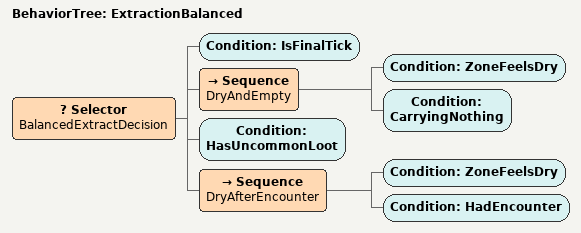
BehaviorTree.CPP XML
<?xml version="1.0" encoding="UTF-8"?>
<root BTCPP_format="4">
  <BehaviorTree ID="ExtractionBalanced">
    <Selector name="BalancedExtractDecision">
      <Condition ID="IsFinalTick"/>
      <Sequence name="DryAndEmpty">
        <Condition ID="ZoneFeelsDry"/>
        <Condition ID="CarryingNothing"/>
      </Sequence>
      <Condition ID="HasUncommonLoot"/>
      <Sequence name="DryAfterEncounter">
        <Condition ID="ZoneFeelsDry"/>
        <Condition ID="HadEncounter"/>
      </Sequence>
    </Selector>
  </BehaviorTree>
</root>
